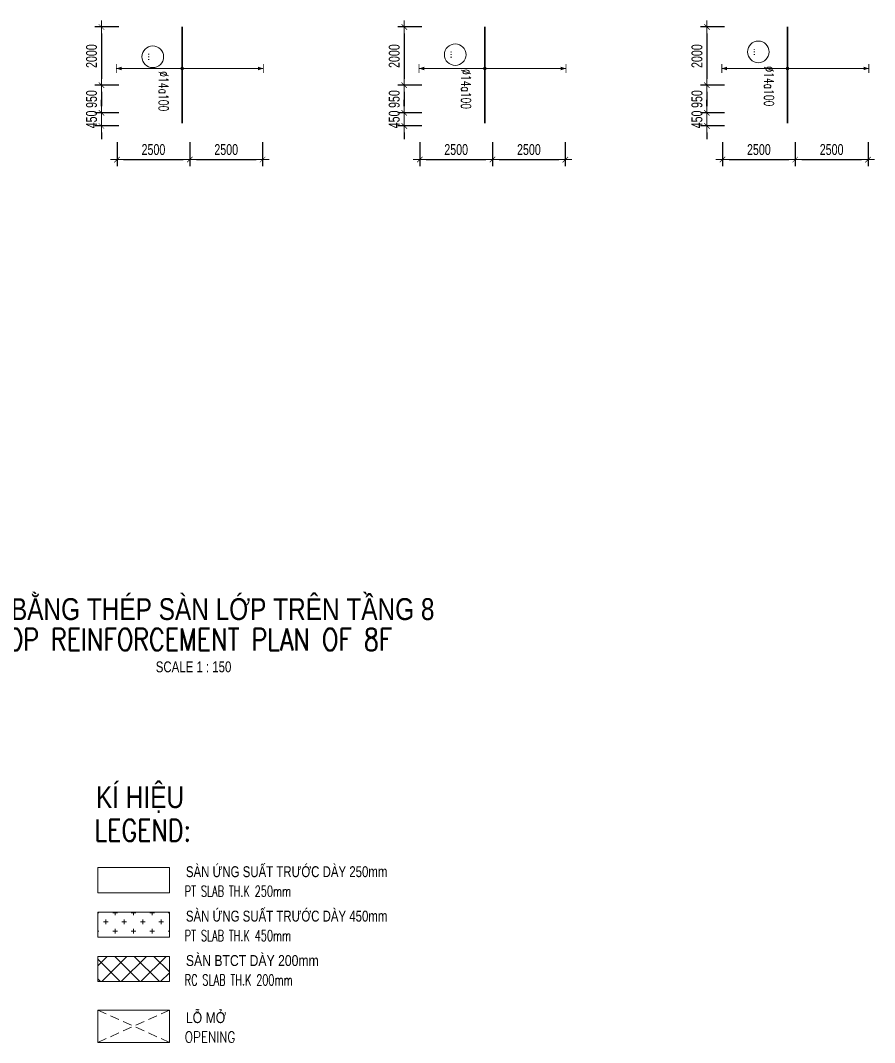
# Model space of a CAD drawing. Header units: millimetres. Extents: x 131629 to 589785, y -24154 to 45581.
# Drawn here: x 281481 to 310825, y -23033 to 12075 of the extents above; entities that cross this region are included whole.
import ezdxf
from ezdxf.enums import TextEntityAlignment as Align

# ---------------------------------------------------------------- set-up
doc = ezdxf.new("R2010")
doc.units = ezdxf.units.MM
doc.linetypes.add('DASHED2', pattern=[9.525, 6.35, -3.175])
doc.layers.get('0').update_dxf_attribs({"lineweight": 20})
doc.layers.get('Defpoints').update_dxf_attribs({"color": 151, "lineweight": 9})
for name, color, linetype, lineweight in [('NDC_S_ANNO', 7, 'Continuous', 20), ('NDC_S_DIM', 1, 'Continuous', 15), ('NDC_S_ENG TEXT', 2, 'Continuous', 20), ('NDC_S_ENG TITLE', 3, 'Continuous', 20), ('NDC_S_HATCH MATERIAL', 8, 'Continuous', 13), ('NDC_S_OPENING', 9, 'DASHED2', 13), ('NDC_S_REBAR', 4, 'Continuous', 35), ('NDC_S_SLAB', 2, 'Continuous', 20), ('NDC_S_TEXT SYMBOL', 7, 'Continuous', 20), ('NDC_S_VN TEXT', 7, 'Continuous', 20), ('NDC_S_VN TITLE', 6, 'Continuous', 35)]:
    doc.layers.add(name, color=color, linetype=linetype, lineweight=lineweight)
doc.styles.add('$0$NDC_EN TXT', font='romans.shx', dxfattribs={"width": 0.8})
doc.styles.add('ARIAL', font='arial.ttf', dxfattribs={"width": 0.7})
doc.styles.add('NDC_ANNO', font='', dxfattribs={"width": 0.8})
doc.styles.add('NDC_EN TXT', font='romans.shx', dxfattribs={"width": 0.8})
doc.styles.add('NDC_ROMANS', font='romans.shx', dxfattribs={"width": 0.7})
doc.styles.add('NDC_VIE TXT', font='arial.ttf', dxfattribs={"width": 0.8})
doc.styles.get('NDC_ANNO').set_extended_font_data('Dotum')
doc.dimstyles.new('NDC_dim_150', dxfattribs={"dimscale": 150, "dimtxt": 2.5, "dimasz": 1.5, "dimexe": 1.5, "dimexo": 2.5, "dimgap": 1, "dimtad": 1, "dimdec": 0, "dimzin": 0, "dimdsep": 46, "dimtxsty": 'ARIAL', "dimblk": 'DIMMARK', "dimcen": 0.09, "dimdle": 1.2, "dimclrd": 1, "dimclre": 1, "dimclrt": 3, "dimadec": 0, "dimazin": 0, "dimtfac": 1, "dimtdec": 0, "dimtix": 1, "dimtofl": 0, "dimtmove": 0, "dimatfit": 3, "dimfxl": 4, "dimfxlon": 1, "dimtolj": 1, "dimtzin": 0, "dimarcsym": 0})

# ---------------------------------------------------------------- blocks, each defined once
blk = doc.blocks.new('Drawing name_symbol')
at = {"layer": 'NDC_S_ENG TITLE', "style": 'NDC_EN TXT', "width": 0.8}
blk.add_attdef('SECTDET1', text='', height=5, dxfattribs=at).set_placement((0, 1.01), align=Align.CENTER)
at = {"layer": 'NDC_S_TEXT SYMBOL', "lineweight": 25, "style": 'NDC_ANNO', "width": 0.8}
blk.add_attdef('SSCALE', text='', height=2.5, dxfattribs=at).set_placement((0, -4), align=Align.CENTER)
at = {"layer": 'NDC_S_VN TITLE', "style": 'NDC_VIE TXT', "width": 0.8}
blk.add_attdef('SECTDET2', text='', height=5, dxfattribs=at).set_placement((0, 7.97), align=Align.CENTER)
blk = doc.blocks.new('*U278')
h = blk.add_hatch(color=6)
edge = h.paths.add_edge_path()
edge.add_arc((-0.77, 0), 0.3, 0, 360)
at = {"layer": 'NDC_S_DIM', "color": 6}
for q in [(-0.77, 15.08), (-0.77, -18.59)]:
    blk.add_line((-0.77, 0), q, dxfattribs=at)
for points in [[(-1.77, 15.08, 0.2, 0.2, 0), (0.23, 15.08, 0, 0, 0)], [(-1.77, -18.59, 0.2, 0.2, 0), (0.23, -18.59, 0, 0, 0)]]:
    blk.add_lwpolyline(points, format="xyseb", dxfattribs=at)
at = {"layer": 'NDC_S_DIM'}
blk.add_circle((-3.44, 6.73), 2.48, dxfattribs=at)
at = {"layer": 'NDC_S_DIM', "color": 6}
blk.add_circle((-0.77, 0), 0.3, dxfattribs=at)
for points in [[(-1.17, 13.88), (-0.77, 15.08), (-0.37, 13.88)], [(-1.17, -17.39), (-0.77, -18.59), (-0.37, -17.39)]]:
    blk.add_solid(points, dxfattribs=at)
at = {"layer": 'NDC_S_REBAR'}
for p, q in [((0, 0), (-10.27, 0)), ((-10.27, 0), (-10.27, 0)), ((0, 0), (11.73, 0)), ((11.73, 0), (11.73, 0)), ((11.73, 0), (11.73, 0)), ((-10.27, 0), (-10.27, 0))]:
    blk.add_line(p, q, dxfattribs=at)
at = {"layer": 'NDC_S_VN TEXT', "style": 'ARIAL', "width": 0.7}
blk.add_attdef('KHT', text='', height=2.2, dxfattribs=at).set_placement((-3.44, 6.73), align=Align.MIDDLE_CENTER)
at = {"layer": 'NDC_S_VN TEXT', "color": 3, "style": 'NDC_ROMANS', "width": 0.7}
blk.add_attdef('DKT', (-0.14, 5.36), '', height=2.2, dxfattribs=at)
blk = doc.blocks.new('*U279')
h = blk.add_hatch(color=6)
edge = h.paths.add_edge_path()
edge.add_arc((-0.77, 0), 0.3, 0, 360)
at = {"layer": 'NDC_S_DIM', "color": 6}
for q in [(-0.77, 15.08), (-0.77, -18.59)]:
    blk.add_line((-0.77, 0), q, dxfattribs=at)
for points in [[(-1.77, 15.08, 0.2, 0.2, 0), (0.23, 15.08, 0, 0, 0)], [(-1.77, -18.59, 0.2, 0.2, 0), (0.23, -18.59, 0, 0, 0)]]:
    blk.add_lwpolyline(points, format="xyseb", dxfattribs=at)
at = {"layer": 'NDC_S_DIM'}
blk.add_circle((-3.93, 6.79), 2.48, dxfattribs=at)
at = {"layer": 'NDC_S_DIM', "color": 6}
blk.add_circle((-0.77, 0), 0.3, dxfattribs=at)
for points in [[(-1.17, 13.88), (-0.77, 15.08), (-0.37, 13.88)], [(-1.17, -17.39), (-0.77, -18.59), (-0.37, -17.39)]]:
    blk.add_solid(points, dxfattribs=at)
at = {"layer": 'NDC_S_REBAR'}
for p, q in [((0, 0), (-10.27, 0)), ((-10.27, 0), (-10.27, 0)), ((0, 0), (11.73, 0)), ((11.73, 0), (11.73, 0)), ((11.73, 0), (11.73, 0)), ((-10.27, 0), (-10.27, 0))]:
    blk.add_line(p, q, dxfattribs=at)
at = {"layer": 'NDC_S_VN TEXT', "style": 'ARIAL', "width": 0.7}
blk.add_attdef('KHT', text='', height=2.2, dxfattribs=at).set_placement((-3.93, 6.79), align=Align.MIDDLE_CENTER)
at = {"layer": 'NDC_S_VN TEXT', "color": 3, "style": 'NDC_ROMANS', "width": 0.7}
blk.add_attdef('DKT', (-0.63, 5.41), '', height=2.2, dxfattribs=at)
blk = doc.blocks.new('*U280')
h = blk.add_hatch(color=6)
edge = h.paths.add_edge_path()
edge.add_arc((-0.77, 0), 0.3, 0, 360)
at = {"layer": 'NDC_S_DIM', "color": 6}
for q in [(-0.77, 15.08), (-0.77, -18.59)]:
    blk.add_line((-0.77, 0), q, dxfattribs=at)
for points in [[(-1.77, 15.08, 0.2, 0.2, 0), (0.23, 15.08, 0, 0, 0)], [(-1.77, -18.59, 0.2, 0.2, 0), (0.23, -18.59, 0, 0, 0)]]:
    blk.add_lwpolyline(points, format="xyseb", dxfattribs=at)
at = {"layer": 'NDC_S_DIM'}
blk.add_circle((-4.57, 6.7), 2.48, dxfattribs=at)
at = {"layer": 'NDC_S_DIM', "color": 6}
blk.add_circle((-0.77, 0), 0.3, dxfattribs=at)
for points in [[(-1.17, 13.88), (-0.77, 15.08), (-0.37, 13.88)], [(-1.17, -17.39), (-0.77, -18.59), (-0.37, -17.39)]]:
    blk.add_solid(points, dxfattribs=at)
at = {"layer": 'NDC_S_REBAR'}
for p, q in [((0, 0), (-10.27, 0)), ((-10.27, 0), (-10.27, 0)), ((0, 0), (11.73, 0)), ((11.73, 0), (11.73, 0)), ((11.73, 0), (11.73, 0)), ((-10.27, 0), (-10.27, 0))]:
    blk.add_line(p, q, dxfattribs=at)
at = {"layer": 'NDC_S_VN TEXT', "style": 'ARIAL', "width": 0.7}
blk.add_attdef('KHT', text='', height=2.2, dxfattribs=at).set_placement((-4.57, 6.7), align=Align.MIDDLE_CENTER)
at = {"layer": 'NDC_S_VN TEXT', "color": 3, "style": 'NDC_ROMANS', "width": 0.7}
blk.add_attdef('DKT', (-1.27, 5.33), '', height=2.2, dxfattribs=at)
blk = doc.blocks.new('DIMMARK')
at = {"layer": 'NDC_S_DIM', "color": 1}
blk.add_line((-1.5, 0), (1, 0), dxfattribs=at)
at = {"layer": 'NDC_S_DIM', "color": 2, "const_width": 0.1}
blk.add_lwpolyline([(-0.42, -0.42), (0.42, 0.42)], dxfattribs=at)
blk = doc.blocks.new('*D689')
at = {"layer": 'Defpoints', "color": 0, "ltscale": 100, "transparency": 16777216}
for p in [(288243, 11850), (284266, 9850), (288243, 9850)]:
    blk.add_point(p, dxfattribs=at)
at = {"layer": 'NDC_S_DIM', "color": 1, "lineweight": -2, "ltscale": 100, "transparency": 16777216}
for p, q in [((284866, 11850), (284041, 11850)), ((284266, 11625), (284266, 10075)), ((284866, 9850), (284041, 9850))]:
    blk.add_line(p, q, dxfattribs=at)
at = {"layer": 'NDC_S_DIM', "color": 1, "lineweight": -2, "ltscale": 100, "transparency": 16777216, "xscale": 225, "yscale": 225, "zscale": 225}
for p, rotation in [((284266, 11850), 90), ((284266, 9850), 270)]:
    blk.add_blockref('DIMMARK', p, dxfattribs=dict(at, rotation=rotation))
at = {"layer": 'NDC_S_DIM', "color": 3, "ltscale": 100, "transparency": 16777216, "insert": (283924, 10850), "char_height": 375, "attachment_point": 5, "rotation": 90, "style": 'ARIAL'}
blk.add_mtext('\\A1;2000', dxfattribs=at)
blk = doc.blocks.new('*D690')
at = {"layer": 'Defpoints', "color": 0, "ltscale": 100, "transparency": 16777216}
for p in [(288243, 8900), (284266, 8450), (288243, 8450)]:
    blk.add_point(p, dxfattribs=at)
at = {"layer": 'NDC_S_DIM', "color": 1, "lineweight": -2, "ltscale": 100, "transparency": 16777216}
for p, q in [((284266, 9125), (284266, 9350)), ((284866, 8900), (284041, 8900)), ((284866, 8450), (284041, 8450)), ((284266, 8225), (284266, 8000))]:
    blk.add_line(p, q, dxfattribs=at)
at = {"layer": 'NDC_S_DIM', "color": 1, "lineweight": -2, "ltscale": 100, "transparency": 16777216, "xscale": 225, "yscale": 225, "zscale": 225}
for p, rotation in [((284266, 8900), 270), ((284266, 8450), 90)]:
    blk.add_blockref('DIMMARK', p, dxfattribs=dict(at, rotation=rotation))
at = {"layer": 'NDC_S_DIM', "color": 3, "ltscale": 100, "transparency": 16777216, "insert": (283924, 8675), "char_height": 375, "attachment_point": 5, "rotation": 90, "style": 'ARIAL'}
blk.add_mtext('\\A1;450', dxfattribs=at)
blk = doc.blocks.new('*D691')
at = {"layer": 'Defpoints', "color": 0, "ltscale": 100, "transparency": 16777216}
for p in [(288243, 9850), (284266, 8900), (288243, 8900)]:
    blk.add_point(p, dxfattribs=at)
at = {"layer": 'NDC_S_DIM', "color": 1, "lineweight": -2, "ltscale": 100, "transparency": 16777216}
for p, q in [((284866, 9850), (284041, 9850)), ((284266, 9625), (284266, 9125)), ((284866, 8900), (284041, 8900))]:
    blk.add_line(p, q, dxfattribs=at)
at = {"layer": 'NDC_S_DIM', "color": 1, "lineweight": -2, "ltscale": 100, "transparency": 16777216, "xscale": 225, "yscale": 225, "zscale": 225}
for p, rotation in [((284266, 9850), 90), ((284266, 8900), 270)]:
    blk.add_blockref('DIMMARK', p, dxfattribs=dict(at, rotation=rotation))
at = {"layer": 'NDC_S_DIM', "color": 3, "ltscale": 100, "transparency": 16777216, "insert": (283924, 9375), "char_height": 375, "attachment_point": 5, "rotation": 90, "style": 'ARIAL'}
blk.add_mtext('\\A1;950', dxfattribs=at)
blk = doc.blocks.new('*D692')
at = {"layer": 'Defpoints', "color": 0, "ltscale": 100, "transparency": 16777216}
for p in [(284800, 10275), (287300, 10275), (287300, 7296)]:
    blk.add_point(p, dxfattribs=at)
at = {"layer": 'NDC_S_DIM', "color": 1, "lineweight": -2, "ltscale": 100, "transparency": 16777216}
for p, q in [((284800, 7896), (284800, 7071)), ((287300, 7896), (287300, 7071)), ((285025, 7296), (287075, 7296))]:
    blk.add_line(p, q, dxfattribs=at)
at = {"layer": 'NDC_S_DIM', "color": 1, "lineweight": -2, "ltscale": 100, "transparency": 16777216, "xscale": 225, "yscale": 225, "zscale": 225, "rotation": 180}
blk.add_blockref('DIMMARK', (284800, 7296), dxfattribs=at)
at = {"layer": 'NDC_S_DIM', "color": 1, "lineweight": -2, "ltscale": 100, "transparency": 16777216, "xscale": 225, "yscale": 225, "zscale": 225}
blk.add_blockref('DIMMARK', (287300, 7296), dxfattribs=at)
at = {"layer": 'NDC_S_DIM', "color": 3, "ltscale": 100, "transparency": 16777216, "insert": (286050, 7638), "char_height": 375, "attachment_point": 5, "style": 'ARIAL'}
blk.add_mtext('\\A1;2500', dxfattribs=at)
blk = doc.blocks.new('*D693')
at = {"layer": 'Defpoints', "color": 0, "ltscale": 100, "transparency": 16777216}
for p in [(287300, 10425), (289800, 10425), (289800, 7296)]:
    blk.add_point(p, dxfattribs=at)
at = {"layer": 'NDC_S_DIM', "color": 1, "lineweight": -2, "ltscale": 100, "transparency": 16777216}
for p, q in [((287300, 7896), (287300, 7071)), ((289800, 7896), (289800, 7071)), ((287525, 7296), (289575, 7296))]:
    blk.add_line(p, q, dxfattribs=at)
at = {"layer": 'NDC_S_DIM', "color": 1, "lineweight": -2, "ltscale": 100, "transparency": 16777216, "xscale": 225, "yscale": 225, "zscale": 225, "rotation": 180}
blk.add_blockref('DIMMARK', (287300, 7296), dxfattribs=at)
at = {"layer": 'NDC_S_DIM', "color": 1, "lineweight": -2, "ltscale": 100, "transparency": 16777216, "xscale": 225, "yscale": 225, "zscale": 225}
blk.add_blockref('DIMMARK', (289800, 7296), dxfattribs=at)
at = {"layer": 'NDC_S_DIM', "color": 3, "ltscale": 100, "transparency": 16777216, "insert": (288550, 7638), "char_height": 375, "attachment_point": 5, "style": 'ARIAL'}
blk.add_mtext('\\A1;2500', dxfattribs=at)
blk = doc.blocks.new('*D694')
at = {"layer": 'Defpoints', "color": 0, "ltscale": 100, "transparency": 16777216}
for p in [(298643, 11850), (294666, 9850), (298643, 9850)]:
    blk.add_point(p, dxfattribs=at)
at = {"layer": 'NDC_S_DIM', "color": 1, "lineweight": -2, "ltscale": 100, "transparency": 16777216}
for p, q in [((295266, 11850), (294441, 11850)), ((294666, 11625), (294666, 10075)), ((295266, 9850), (294441, 9850))]:
    blk.add_line(p, q, dxfattribs=at)
at = {"layer": 'NDC_S_DIM', "color": 1, "lineweight": -2, "ltscale": 100, "transparency": 16777216, "xscale": 225, "yscale": 225, "zscale": 225}
for p, rotation in [((294666, 11850), 90), ((294666, 9850), 270)]:
    blk.add_blockref('DIMMARK', p, dxfattribs=dict(at, rotation=rotation))
at = {"layer": 'NDC_S_DIM', "color": 3, "ltscale": 100, "transparency": 16777216, "insert": (294324, 10850), "char_height": 375, "attachment_point": 5, "rotation": 90, "style": 'ARIAL'}
blk.add_mtext('\\A1;2000', dxfattribs=at)
blk = doc.blocks.new('*D695')
at = {"layer": 'Defpoints', "color": 0, "ltscale": 100, "transparency": 16777216}
for p in [(298643, 8900), (294666, 8450), (298643, 8450)]:
    blk.add_point(p, dxfattribs=at)
at = {"layer": 'NDC_S_DIM', "color": 1, "lineweight": -2, "ltscale": 100, "transparency": 16777216}
for p, q in [((294666, 9125), (294666, 9350)), ((295266, 8900), (294441, 8900)), ((295266, 8450), (294441, 8450)), ((294666, 8225), (294666, 8000))]:
    blk.add_line(p, q, dxfattribs=at)
at = {"layer": 'NDC_S_DIM', "color": 1, "lineweight": -2, "ltscale": 100, "transparency": 16777216, "xscale": 225, "yscale": 225, "zscale": 225}
for p, rotation in [((294666, 8900), 270), ((294666, 8450), 90)]:
    blk.add_blockref('DIMMARK', p, dxfattribs=dict(at, rotation=rotation))
at = {"layer": 'NDC_S_DIM', "color": 3, "ltscale": 100, "transparency": 16777216, "insert": (294324, 8675), "char_height": 375, "attachment_point": 5, "rotation": 90, "style": 'ARIAL'}
blk.add_mtext('\\A1;450', dxfattribs=at)
blk = doc.blocks.new('*D696')
at = {"layer": 'Defpoints', "color": 0, "ltscale": 100, "transparency": 16777216}
for p in [(298643, 9850), (294666, 8900), (298643, 8900)]:
    blk.add_point(p, dxfattribs=at)
at = {"layer": 'NDC_S_DIM', "color": 1, "lineweight": -2, "ltscale": 100, "transparency": 16777216}
for p, q in [((295266, 9850), (294441, 9850)), ((294666, 9625), (294666, 9125)), ((295266, 8900), (294441, 8900))]:
    blk.add_line(p, q, dxfattribs=at)
at = {"layer": 'NDC_S_DIM', "color": 1, "lineweight": -2, "ltscale": 100, "transparency": 16777216, "xscale": 225, "yscale": 225, "zscale": 225}
for p, rotation in [((294666, 9850), 90), ((294666, 8900), 270)]:
    blk.add_blockref('DIMMARK', p, dxfattribs=dict(at, rotation=rotation))
at = {"layer": 'NDC_S_DIM', "color": 3, "ltscale": 100, "transparency": 16777216, "insert": (294324, 9375), "char_height": 375, "attachment_point": 5, "rotation": 90, "style": 'ARIAL'}
blk.add_mtext('\\A1;950', dxfattribs=at)
blk = doc.blocks.new('*D697')
at = {"layer": 'Defpoints', "color": 0, "ltscale": 100, "transparency": 16777216}
for p in [(295200, 10275), (297700, 10275), (297700, 7296)]:
    blk.add_point(p, dxfattribs=at)
at = {"layer": 'NDC_S_DIM', "color": 1, "lineweight": -2, "ltscale": 100, "transparency": 16777216}
for p, q in [((295200, 7896), (295200, 7071)), ((297700, 7896), (297700, 7071)), ((295425, 7296), (297475, 7296))]:
    blk.add_line(p, q, dxfattribs=at)
at = {"layer": 'NDC_S_DIM', "color": 1, "lineweight": -2, "ltscale": 100, "transparency": 16777216, "xscale": 225, "yscale": 225, "zscale": 225, "rotation": 180}
blk.add_blockref('DIMMARK', (295200, 7296), dxfattribs=at)
at = {"layer": 'NDC_S_DIM', "color": 1, "lineweight": -2, "ltscale": 100, "transparency": 16777216, "xscale": 225, "yscale": 225, "zscale": 225}
blk.add_blockref('DIMMARK', (297700, 7296), dxfattribs=at)
at = {"layer": 'NDC_S_DIM', "color": 3, "ltscale": 100, "transparency": 16777216, "insert": (296450, 7638), "char_height": 375, "attachment_point": 5, "style": 'ARIAL'}
blk.add_mtext('\\A1;2500', dxfattribs=at)
blk = doc.blocks.new('*D698')
at = {"layer": 'Defpoints', "color": 0, "ltscale": 100, "transparency": 16777216}
for p in [(297700, 10425), (300200, 10425), (300200, 7296)]:
    blk.add_point(p, dxfattribs=at)
at = {"layer": 'NDC_S_DIM', "color": 1, "lineweight": -2, "ltscale": 100, "transparency": 16777216}
for p, q in [((297700, 7896), (297700, 7071)), ((300200, 7896), (300200, 7071)), ((297925, 7296), (299975, 7296))]:
    blk.add_line(p, q, dxfattribs=at)
at = {"layer": 'NDC_S_DIM', "color": 1, "lineweight": -2, "ltscale": 100, "transparency": 16777216, "xscale": 225, "yscale": 225, "zscale": 225, "rotation": 180}
blk.add_blockref('DIMMARK', (297700, 7296), dxfattribs=at)
at = {"layer": 'NDC_S_DIM', "color": 1, "lineweight": -2, "ltscale": 100, "transparency": 16777216, "xscale": 225, "yscale": 225, "zscale": 225}
blk.add_blockref('DIMMARK', (300200, 7296), dxfattribs=at)
at = {"layer": 'NDC_S_DIM', "color": 3, "ltscale": 100, "transparency": 16777216, "insert": (298950, 7638), "char_height": 375, "attachment_point": 5, "style": 'ARIAL'}
blk.add_mtext('\\A1;2500', dxfattribs=at)
blk = doc.blocks.new('*D699')
at = {"layer": 'Defpoints', "color": 0, "ltscale": 100, "transparency": 16777216}
for p in [(309043, 11850), (305066, 9850), (309043, 9850)]:
    blk.add_point(p, dxfattribs=at)
at = {"layer": 'NDC_S_DIM', "color": 1, "lineweight": -2, "ltscale": 100, "transparency": 16777216}
for p, q in [((305666, 11850), (304841, 11850)), ((305066, 11625), (305066, 10075)), ((305666, 9850), (304841, 9850))]:
    blk.add_line(p, q, dxfattribs=at)
at = {"layer": 'NDC_S_DIM', "color": 1, "lineweight": -2, "ltscale": 100, "transparency": 16777216, "xscale": 225, "yscale": 225, "zscale": 225}
for p, rotation in [((305066, 11850), 90), ((305066, 9850), 270)]:
    blk.add_blockref('DIMMARK', p, dxfattribs=dict(at, rotation=rotation))
at = {"layer": 'NDC_S_DIM', "color": 3, "ltscale": 100, "transparency": 16777216, "insert": (304724, 10850), "char_height": 375, "attachment_point": 5, "rotation": 90, "style": 'ARIAL'}
blk.add_mtext('\\A1;2000', dxfattribs=at)
blk = doc.blocks.new('*D700')
at = {"layer": 'Defpoints', "color": 0, "ltscale": 100, "transparency": 16777216}
for p in [(309043, 8900), (305066, 8450), (309043, 8450)]:
    blk.add_point(p, dxfattribs=at)
at = {"layer": 'NDC_S_DIM', "color": 1, "lineweight": -2, "ltscale": 100, "transparency": 16777216}
for p, q in [((305066, 9125), (305066, 9350)), ((305666, 8900), (304841, 8900)), ((305666, 8450), (304841, 8450)), ((305066, 8225), (305066, 8000))]:
    blk.add_line(p, q, dxfattribs=at)
at = {"layer": 'NDC_S_DIM', "color": 1, "lineweight": -2, "ltscale": 100, "transparency": 16777216, "xscale": 225, "yscale": 225, "zscale": 225}
for p, rotation in [((305066, 8900), 270), ((305066, 8450), 90)]:
    blk.add_blockref('DIMMARK', p, dxfattribs=dict(at, rotation=rotation))
at = {"layer": 'NDC_S_DIM', "color": 3, "ltscale": 100, "transparency": 16777216, "insert": (304724, 8675), "char_height": 375, "attachment_point": 5, "rotation": 90, "style": 'ARIAL'}
blk.add_mtext('\\A1;450', dxfattribs=at)
blk = doc.blocks.new('*D701')
at = {"layer": 'Defpoints', "color": 0, "ltscale": 100, "transparency": 16777216}
for p in [(309043, 9850), (305066, 8900), (309043, 8900)]:
    blk.add_point(p, dxfattribs=at)
at = {"layer": 'NDC_S_DIM', "color": 1, "lineweight": -2, "ltscale": 100, "transparency": 16777216}
for p, q in [((305666, 9850), (304841, 9850)), ((305066, 9625), (305066, 9125)), ((305666, 8900), (304841, 8900))]:
    blk.add_line(p, q, dxfattribs=at)
at = {"layer": 'NDC_S_DIM', "color": 1, "lineweight": -2, "ltscale": 100, "transparency": 16777216, "xscale": 225, "yscale": 225, "zscale": 225}
for p, rotation in [((305066, 9850), 90), ((305066, 8900), 270)]:
    blk.add_blockref('DIMMARK', p, dxfattribs=dict(at, rotation=rotation))
at = {"layer": 'NDC_S_DIM', "color": 3, "ltscale": 100, "transparency": 16777216, "insert": (304724, 9375), "char_height": 375, "attachment_point": 5, "rotation": 90, "style": 'ARIAL'}
blk.add_mtext('\\A1;950', dxfattribs=at)
blk = doc.blocks.new('*D702')
at = {"layer": 'Defpoints', "color": 0, "ltscale": 100, "transparency": 16777216}
for p in [(305600, 10275), (308100, 10275), (308100, 7296)]:
    blk.add_point(p, dxfattribs=at)
at = {"layer": 'NDC_S_DIM', "color": 1, "lineweight": -2, "ltscale": 100, "transparency": 16777216}
for p, q in [((305600, 7896), (305600, 7071)), ((308100, 7896), (308100, 7071)), ((305825, 7296), (307875, 7296))]:
    blk.add_line(p, q, dxfattribs=at)
at = {"layer": 'NDC_S_DIM', "color": 1, "lineweight": -2, "ltscale": 100, "transparency": 16777216, "xscale": 225, "yscale": 225, "zscale": 225, "rotation": 180}
blk.add_blockref('DIMMARK', (305600, 7296), dxfattribs=at)
at = {"layer": 'NDC_S_DIM', "color": 1, "lineweight": -2, "ltscale": 100, "transparency": 16777216, "xscale": 225, "yscale": 225, "zscale": 225}
blk.add_blockref('DIMMARK', (308100, 7296), dxfattribs=at)
at = {"layer": 'NDC_S_DIM', "color": 3, "ltscale": 100, "transparency": 16777216, "insert": (306850, 7638), "char_height": 375, "attachment_point": 5, "style": 'ARIAL'}
blk.add_mtext('\\A1;2500', dxfattribs=at)
blk = doc.blocks.new('*D703')
at = {"layer": 'Defpoints', "color": 0, "ltscale": 100, "transparency": 16777216}
for p in [(308100, 10425), (310600, 10425), (310600, 7296)]:
    blk.add_point(p, dxfattribs=at)
at = {"layer": 'NDC_S_DIM', "color": 1, "lineweight": -2, "ltscale": 100, "transparency": 16777216}
for p, q in [((308100, 7896), (308100, 7071)), ((310600, 7896), (310600, 7071)), ((308325, 7296), (310375, 7296))]:
    blk.add_line(p, q, dxfattribs=at)
at = {"layer": 'NDC_S_DIM', "color": 1, "lineweight": -2, "ltscale": 100, "transparency": 16777216, "xscale": 225, "yscale": 225, "zscale": 225, "rotation": 180}
blk.add_blockref('DIMMARK', (308100, 7296), dxfattribs=at)
at = {"layer": 'NDC_S_DIM', "color": 1, "lineweight": -2, "ltscale": 100, "transparency": 16777216, "xscale": 225, "yscale": 225, "zscale": 225}
blk.add_blockref('DIMMARK', (310600, 7296), dxfattribs=at)
at = {"layer": 'NDC_S_DIM', "color": 3, "ltscale": 100, "transparency": 16777216, "insert": (309350, 7638), "char_height": 375, "attachment_point": 5, "style": 'ARIAL'}
blk.add_mtext('\\A1;2500', dxfattribs=at)

msp = doc.modelspace()

# ---------------------------------------------------------------- hatches: boundary and pattern name
at = {"layer": 'NDC_S_HATCH MATERIAL', "ltscale": 100}
h = msp.add_hatch(dxfattribs=at)
h.set_pattern_fill('CROSS', color=256, scale=50)
h.set_pattern_definition([(0, (80182, -10318.45), (317.5, 317.5), [158.75, -476.25]), (90, (80261.37, -10397.83), (-317.5, 317.5), [158.75, -476.25])])
h.paths.add_polyline_path([(284139.8, -18549.4), (284139.8, -19413.5), (286598.2, -19413.5), (286598.2, -18549.4)])
h = msp.add_hatch(dxfattribs=at)
h.set_pattern_fill('ANSI37', color=256, scale=150)
h.set_pattern_definition([(45, (88259.82, -16243.96), (-336.7596, 336.7596), []), (135, (88259.82, -16243.96), (-336.7596, -336.7596), [])])
h.paths.add_polyline_path([(284139.8, -20075.4), (284139.8, -20939.5), (286598.2, -20939.5), (286598.2, -20075.4)])

# ---------------------------------------------------------------- linework, layer by layer
at = {"layer": 'NDC_S_OPENING', "ltscale": 50}
for p, q in [((284139.8, -21917.8), (286598.2, -23026.1)), ((284139.8, -23026.1), (286598.2, -21917.8))]:
    msp.add_line(p, q, dxfattribs=at)
at = {"layer": 'NDC_S_SLAB'}
for points in [[(284139.8, -17023.4), (286598.2, -17023.4), (286598.2, -17887.5), (284139.8, -17887.5)], [(284139.8, -18549.4), (286598.2, -18549.4), (286598.2, -19413.5), (284139.8, -19413.5)], [(284139.8, -20075.4), (286598.2, -20075.4), (286598.2, -20939.5), (284139.8, -20939.5)], [(284139.8, -21917.8), (286598.2, -21917.8), (286598.2, -23026.1), (284139.8, -23026.1)]]:
    msp.add_lwpolyline(points, close=True, dxfattribs=at)

# ---------------------------------------------------------------- block references
at = {"layer": 'NDC_S_ANNO', "xscale": 150, "yscale": 150, "zscale": 150}
msp.add_blockref('Drawing name_symbol', (287428.9, -9715.1), dxfattribs=at).add_auto_attribs({'SECTDET1': 'TOP REINFORCEMENT PLAN OF 8F', 'SECTDET2': 'MẶT BẰNG THÉP SÀN LỚP TRÊN TẦNG 8', 'SSCALE': 'SCALE 1 : 150'})
at = {"layer": 'NDC_S_REBAR'}
ref = msp.add_blockref('*U278', (287037.1, 10309.7), dxfattribs=dict(at, xscale=-150, yscale=150, zscale=150, rotation=90))
ref.add_attrib('KHT', '...', dxfattribs={"layer": 'NDC_S_VN TEXT', "height": 330, "rotation": 270, "style": 'ARIAL', "width": 0.7}).set_placement((286026.9, 10825.1), align=Align.MIDDLE_CENTER)
ref.add_attrib('DKT', '%%c14a100', (286233.1, 10330.1), dxfattribs={"layer": 'NDC_S_VN TEXT', "color": 3, "height": 330, "rotation": 270, "style": 'NDC_ROMANS', "width": 0.7})
ref = msp.add_blockref('*U279', (297437.1, 10309.7), dxfattribs=dict(at, xscale=-150, yscale=150, zscale=150, rotation=90))
ref.add_attrib('KHT', '...', dxfattribs={"layer": 'NDC_S_VN TEXT', "height": 330, "rotation": 270, "style": 'ARIAL', "width": 0.7}).set_placement((296419.2, 10899.9), align=Align.MIDDLE_CENTER)
ref.add_attrib('DKT', '%%c14a100', (296625.5, 10404.9), dxfattribs={"layer": 'NDC_S_VN TEXT', "color": 3, "height": 330, "rotation": 270, "style": 'NDC_ROMANS', "width": 0.7})
ref = msp.add_blockref('*U280', (307837.1, 10309.7), dxfattribs=dict(at, xscale=-150, yscale=150, zscale=150, rotation=90))
ref.add_attrib('KHT', '...', dxfattribs={"layer": 'NDC_S_VN TEXT', "height": 330, "rotation": 270, "style": 'ARIAL', "width": 0.7}).set_placement((306831.5, 10994.7), align=Align.MIDDLE_CENTER)
ref.add_attrib('DKT', '%%c14a100', (307037.8, 10499.7), dxfattribs={"layer": 'NDC_S_VN TEXT', "color": 3, "height": 330, "rotation": 270, "style": 'NDC_ROMANS', "width": 0.7})

# ---------------------------------------------------------------- texts
at = {"layer": 'NDC_S_ENG TEXT', "style": '$0$NDC_EN TXT'}
for s, height, width, p in [('LEGEND:', 750, 0.8, (284025.4, -16118.7)), ('PT SLAB TH.K 250mm', 375, 0.65, (287126.9, -18020.2)), ('PT SLAB TH.K 450mm', 375, 0.65, (287126.9, -19546.2)), ('RC SLAB TH.K 200mm', 375, 0.65, (287126.9, -21072.2)), ('OPENING', 375, 0.8, (287126.9, -23032.5))]:
    msp.add_text(s, height=height, dxfattribs=dict(at, width=width)).set_placement(p)
at = {"layer": 'NDC_S_VN TEXT', "style": 'NDC_VIE TXT', "width": 0.8}
msp.add_text('KÍ HIỆU', height=750, dxfattribs=at).set_placement((284075.7, -14227.6), align=Align.TOP_LEFT)
at = {"layer": 'NDC_S_VN TEXT', "style": 'NDC_VIE TXT'}
for s, width, p in [('SÀN ỨNG SUẤT TRƯỚC DÀY 250mm', 0.75, (287165.3, -17351.4)), ('SÀN ỨNG SUẤT TRƯỚC DÀY 450mm', 0.75, (287165.3, -18877.4)), ('SÀN BTCT DÀY 200mm', 0.8, (287165.3, -20403.4)), ('LỖ MỞ', 0.8, (287165.3, -22363.7))]:
    msp.add_text(s, height=375, dxfattribs=dict(at, width=width)).set_placement(p)

# ---------------------------------------------------------------- dimensions: what is measured, and where the dimension line sits
at = {"layer": 'NDC_S_DIM', "ltscale": 100}
for p1, p2, distance, picture, middle in [((288243.2, 11850), (288243.2, 9850), -3977.5, '*D689', (283924.2, 10850)), ((298643.2, 11850), (298643.2, 9850), -3977.5, '*D694', (294324.2, 10850)), ((309043.2, 11850), (309043.2, 9850), -3977.5, '*D699', (304724.2, 10850)), ((284800, 10275.3), (287300, 10275.3), -2978.9, '*D692', (286050, 7637.8)), ((287300, 10425.3), (289800, 10425.3), -3128.9, '*D693', (288550, 7637.8)), ((295200, 10275.3), (297700, 10275.3), -2978.9, '*D697', (296450, 7637.8)), ((297700, 10425.3), (300200, 10425.3), -3128.9, '*D698', (298950, 7637.8)), ((305600, 10275.3), (308100, 10275.3), -2978.9, '*D702', (306850, 7637.8)), ((308100, 10425.3), (310600, 10425.3), -3128.9, '*D703', (309350, 7637.8)), ((288243.2, 9850), (288243.2, 8900), -3977.5, '*D691', (283924.2, 9375)), ((298643.2, 9850), (298643.2, 8900), -3977.5, '*D696', (294324.2, 9375)), ((309043.2, 9850), (309043.2, 8900), -3977.5, '*D701', (304724.2, 9375)), ((288243.2, 8900), (288243.2, 8450), -3977.5, '*D690', (283924.2, 8675)), ((298643.2, 8900), (298643.2, 8450), -3977.5, '*D695', (294324.2, 8675)), ((309043.2, 8900), (309043.2, 8450), -3977.5, '*D700', (304724.2, 8675))]:
    dim = msp.add_aligned_dim(p1=p1, p2=p2, distance=distance, dimstyle='NDC_dim_150', dxfattribs=at)
    dim.commit()
    dim.dimension.update_dxf_attribs({"geometry": picture, "text_midpoint": middle})

doc.saveas('drawing.dxf')
